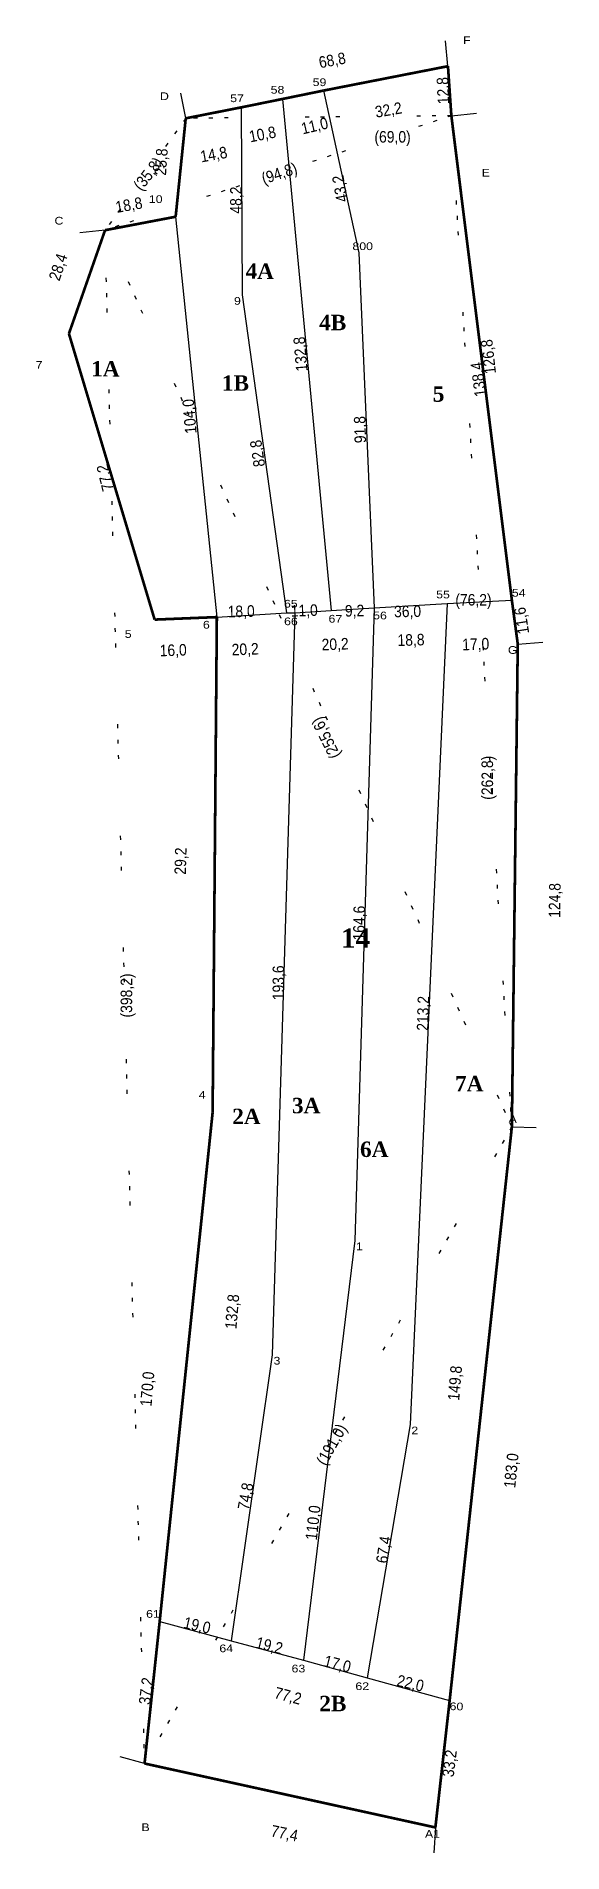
# Model space of a CAD drawing. Header units: metres. Extents: x 192 to 329, y 145 to 617.
import ezdxf
from ezdxf.enums import TextEntityAlignment as Align

# ---------------------------------------------------------------- set-up
doc = ezdxf.new("R2010")
doc.units = ezdxf.units.M
doc.linetypes.add('CHAINLINE', pattern=[29, -10, 1, -3, 1, -3, 1, -10])
doc.layers.add('BOUNDARY', color=1, linetype='Continuous', lineweight=100)
for name, color, linetype in [('BOUNDARY_DIMENSIONS', 220, 'Continuous'), ('CHAIN_LINES', 251, 'CHAINLINE'), ('CHAINLINE_DIMENSIONS', 251, 'Continuous'), ('DIMENSIONS', 200, 'Continuous'), ('SEPARATION_LINE', 7, 'Continuous'), ('STONES', 7, 'Continuous'), ('SUBDIVISION', 130, 'Continuous'), ('SUBDIVISION_LINES', 3, 'Continuous'), ('SURVEY_NUMBER', 1, 'Continuous')]:
    doc.layers.add(name, color=color, linetype=linetype)
doc.styles.add('TIMES_NEW_ROMAN', font='timesbd.ttf')

msp = doc.modelspace()

# ---------------------------------------------------------------- linework, layer by layer
at = {"layer": 'BOUNDARY', "const_width": 0.7}
for points in [[(299.29, 609.07), (266.96, 602.74)], [(300.17, 596.19), (299.29, 609.07)], [(256.26, 600.55), (245.55, 598.37)], [(266.96, 602.74), (256.26, 600.55)], [(231.13, 595.53), (228.51, 569.97)], [(245.55, 598.37), (231.13, 595.53)], [(315.9, 470.35), (300.17, 596.19)], [(210.16, 566.47), (200.77, 539.6)], [(228.51, 569.97), (210.16, 566.47)], [(200.77, 539.6), (223.05, 465.33)], [(317.43, 458.99), (315.9, 470.35)], [(223.05, 465.33), (239.22, 465.98)], [(239.22, 465.98), (238.12, 337.31)], [(315.9, 333.59), (317.43, 458.99)], [(238.12, 337.31), (224.36, 205.14)], [(299.73, 184.6), (315.9, 333.59)], [(224.36, 205.14), (220.43, 168.22)], [(296.02, 151.61), (299.73, 184.6)], [(220.43, 168.22), (296.02, 151.61)]]:
    msp.add_lwpolyline(points, dxfattribs=at)
at = {"layer": 'CHAIN_LINES', "linetype": 'CHAINLINE'}
for points in [[(300.17, 596.19), (210.16, 566.47)], [(231.13, 595.53), (210.16, 566.47)], [(300.17, 596.19), (231.13, 595.53)], [(315.9, 333.59), (300.17, 596.19)], [(220.43, 168.22), (210.16, 566.47)], [(315.9, 333.59), (210.16, 566.47)], [(315.9, 333.59), (220.43, 168.22)], [(315.9, 333.59), (296.02, 151.61)], [(296.02, 151.61), (220.43, 168.22)]]:
    msp.add_lwpolyline(points, dxfattribs=at)
at = {"layer": 'SEPARATION_LINE'}
for points in [[(299.29, 609.07), (298.64, 615.63)], [(231.13, 595.53), (229.82, 602.08)], [(300.17, 596.19), (306.72, 596.84)], [(210.16, 566.47), (203.61, 565.82)], [(317.43, 458.99), (323.98, 459.43)], [(315.9, 333.59), (322.23, 333.37)], [(220.43, 168.22), (214.09, 169.96)], [(296.02, 151.61), (295.58, 145.06)]]:
    msp.add_lwpolyline(points, dxfattribs=at)
at = {"layer": 'SUBDIVISION_LINES'}
for points in [[(256.26, 600.55), (268.93, 467.73)], [(266.96, 602.74), (276.14, 560.58)], [(245.55, 598.37), (245.77, 549.65)], [(228.51, 569.97), (239.22, 465.98)], [(276.14, 560.58), (280.07, 468.38)], [(245.77, 549.65), (257.35, 467.07)], [(239.22, 465.98), (257.35, 467.07)], [(259.53, 467.07), (253.64, 274.39)], [(257.35, 467.07), (259.53, 467.07)], [(259.53, 467.07), (268.93, 467.73)], [(268.93, 467.73), (280.07, 468.38)], [(280.07, 468.38), (275.04, 304.1)], [(280.07, 468.38), (299.08, 469.48)], [(299.08, 469.48), (289.46, 256.26)], [(299.08, 469.48), (315.9, 470.35)], [(275.04, 304.1), (261.72, 195.09)], [(253.64, 274.39), (242.93, 200.11)], [(289.46, 256.26), (278.32, 190.5)], [(224.36, 205.14), (242.93, 200.11)], [(242.93, 200.11), (261.72, 195.09)], [(261.72, 195.09), (278.32, 190.5)], [(278.32, 190.5), (299.73, 184.6)]]:
    msp.add_lwpolyline(points, dxfattribs=at)

# ---------------------------------------------------------------- texts
at = {"layer": 'BOUNDARY_DIMENSIONS', "width": 0.9}
for s, rotation, p in [('68,8', 10.4478, (269.21, 610.64)), ('25,8', 86.1345, (224.74, 584.21)), ('18,8', 10.1543, (216.36, 573.04)), ('28,4', 71.811, (197.97, 556.9)), ('126,8', 96.4287, (309.8, 533.6)), ('77,2', 104.0362, (210.16, 502.15)), ('11,6', 98.8068, (318.4, 465.04)), ('16,0', 1.9306, (227.87, 457.4)), ('29,2', 88.4725, (229.77, 402.61)), ('124,8', 89.2152, (327.02, 392.39)), ('170,0', 85.2364, (221.12, 265.5)), ('183,0', 84.2894, (315.73, 244.31)), ('37,2', 82.7757, (220.82, 187.04)), ('33,2', 82.875, (299.7, 168.25)), ('77,4', -11.646, (256.82, 150.11))]:
    msp.add_text(s, height=3, rotation=rotation, dxfattribs=at).set_placement(p, align=Align.MIDDLE_CENTER)
at = {"layer": 'CHAINLINE_DIMENSIONS', "width": 0.9}
for s, p in [('(69,0)', (284.89, 590.72)), ('(76,2)', (305.92, 470.48))]:
    msp.add_text(s, height=3, dxfattribs=at).set_placement(p, align=Align.MIDDLE_CENTER)
for s, rotation, p in [('(35,8)', 52.125, (221.36, 581.12)), ('(94,8)', 18.4349, (255.45, 581.26)), ('(255,6)', 116.5651, (267.53, 434.58)), ('(262,8)', 90, (309.51, 424.25)), ('(398,2)', 90, (215.71, 367.7)), ('(191,0)', 60.2551, (269.01, 251.09))]:
    msp.add_text(s, height=3, rotation=rotation, dxfattribs=at).set_placement(p, align=Align.MIDDLE_CENTER)
at = {"layer": 'DIMENSIONS', "width": 0.9}
for s, rotation, p in [('12,8', 92.3859, (297.98, 602.72)), ('32,2', 9.6687, (283.83, 597.74)), ('11,0', 13.1204, (264.62, 593.6)), ('10,8', 10.9013, (251.08, 591.41)), ('14,8', 10.1543, (238.41, 586.17)), ('43,2', 100.4375, (271.22, 577.25)), ('48,2', 90, (244.17, 574.29)), ('132,8', 94.8304, (260.95, 534.29)), ('138,4', 97.3264, (307.19, 527.7)), ('104,0', 94.8304, (232.1, 518.11)), ('91,8', 91.5911, (276.42, 514.67)), ('82,8', 98.8068, (249.78, 508.48)), ('18,0', 1.609, (245.54, 467.49)), ('11,0', 1.8986, (261.93, 467.71)), ('9,2', 1.2922, (275.01, 467.66)), ('36,0', 0.9496, (288.79, 467.48)), ('20,2', 2.252, (246.58, 457.65)), ('20,2', 2.252, (269.96, 458.96)), ('18,8', 1.6273, (289.68, 460.06)), ('17,0', 2.2906, (306.5, 458.97)), ('164,6', 89.2258, (276.18, 386.5)), ('193,6', 90, (255.21, 370.99)), ('213,2', 88.4725, (292.8, 363.05)), ('132,8', 85.1696, (243.19, 285.59)), ('149,8', 85.1696, (301.09, 267.02)), ('74,8', 79.7652, (246.68, 237.63)), ('110,0', 83.5713, (264.22, 230.77)), ('67,4', 81.1932, (282.57, 223.76)), ('19,0', -12.8244, (234.1, 204.14)), ('19,2', -14.1495, (252.87, 198.88)), ('17,0', -14.1458, (270.58, 194.09)), ('22,0', -13.0919, (289.54, 189.08)), ('77,2', -14.8399, (257.73, 185.81))]:
    msp.add_text(s, height=3, rotation=rotation, dxfattribs=at).set_placement(p, align=Align.MIDDLE_CENTER)
at = {"layer": 'STONES', "width": 1.2}
for s, p in [('F', (304.2, 615.83)), ('58', (254.98, 602.94)), ('D', (225.6, 601.27)), ('57', (244.47, 600.74)), ('E', (309.13, 581.39)), ('10', (223.33, 574.54)), ('800', (277.13, 562.31)), ('9', (244.57, 548.11)), ('7', (193.02, 531.5)), ('65', (258.45, 469.46)), ('5', (216.17, 461.58)), ('4', (235.4, 341.88)), ('1', (276.27, 302.55)), ('3', (254.84, 272.84)), ('2', (290.65, 254.72)), ('63', (260.42, 192.88)), ('B', (220.69, 151.67)), ('A1', (295.27, 149.93))]:
    msp.add_text(s, height=2, dxfattribs=at).set_placement(p, align=Align.MIDDLE_CENTER)
for s, rotation, p in [('59', -0.5209, (265.9, 604.91)), ('C', -0.8185, (198.18, 568.94)), ('55', -0.4897, (298, 471.85)), ('54', -0.5116, (317.68, 472.29)), ('56', -0.4982, (281.63, 466.4)), ('9', -180, (236.5, 464)), ('66', -0.5116, (258.47, 464.87)), ('67', -1.5343, (270.03, 465.53)), ('G', -1.4879, (316.12, 457.44)), ('A', -1.2454, (316.13, 335.62)), ('61', 0.5355, (222.61, 207.08)), ('64', 0.5305, (241.65, 198.13)), ('62', 0.5162, (277.01, 188.3)), ('60', -1.4815, (301.5, 183.05))]:
    msp.add_text(s, height=2, rotation=rotation, dxfattribs=at).set_placement(p, align=Align.MIDDLE_CENTER)
at = {"layer": 'SUBDIVISION', "style": 'TIMES_NEW_ROMAN'}
for s, rotation, p in [('4A', -0.8615, (250.38, 555.83)), ('1A', -0.4584, (210.25, 530.49))]:
    msp.add_text(s, height=4, rotation=rotation, dxfattribs=at).set_placement(p, align=Align.MIDDLE_CENTER)
for s, p in [('4B', (269.33, 542.5)), ('1B', (244.05, 526.78)), ('5', (296.85, 523.92)), ('7A', (304.81, 344.8)), ('3A', (262.43, 339.12)), ('2A', (246.91, 336.29)), ('6A', (280.12, 327.76)), ('2B', (269.36, 183.8))]:
    msp.add_text(s, height=4, dxfattribs=at).set_placement(p, align=Align.MIDDLE_CENTER)
at = {"layer": 'SURVEY_NUMBER', "style": 'TIMES_NEW_ROMAN'}
msp.add_text('14', height=5, dxfattribs=at).set_placement((275.27, 382.61), align=Align.MIDDLE_CENTER)

doc.saveas('drawing.dxf')
